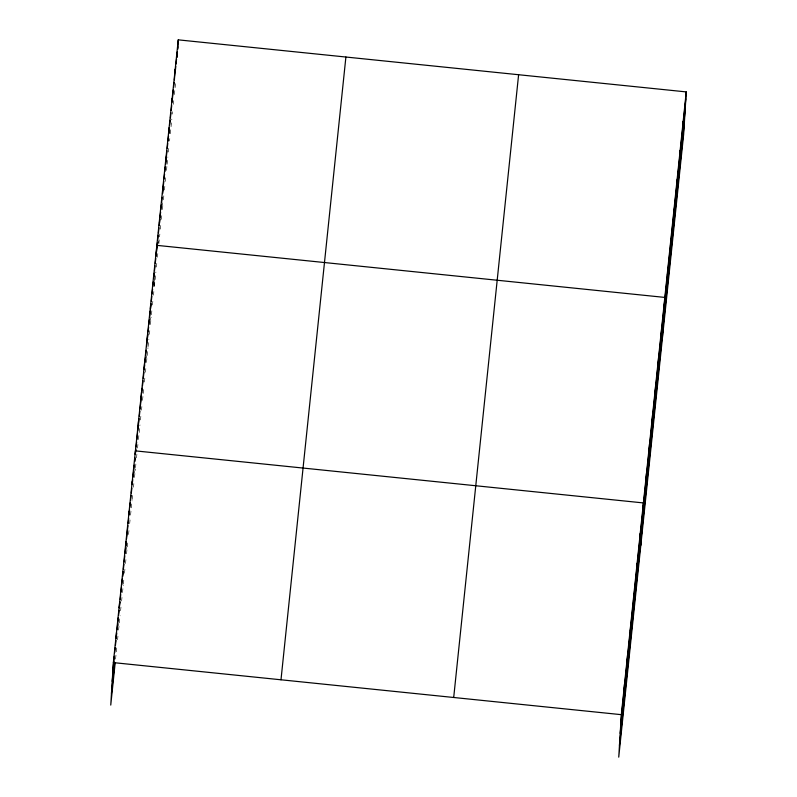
<?xml version="1.0" encoding="UTF-8"?>
<svg xmlns="http://www.w3.org/2000/svg" width="797" height="797" viewBox="0 0 797 797"><rect width="100%" height="100%" fill="white"/><g stroke="black" fill="none" stroke-linecap="round" stroke-linejoin="round"><path stroke-width="0.6" stroke-dasharray="3.98 2.99" d="M154.389 285.505L154.817 278.482M118.534 625.625L118.793 623.214M126.484 549.402L126.733 546.981M134.434 473.089L134.693 470.638M146.419 358.092L146.678 355.651M150.374 320.175L150.623 317.724M154.449 281.032L154.708 278.581M158.404 243.105L158.663 240.664M162.359 205.188L162.608 202.737M115.545 659.119L116.183 653.072M116.302 651.856L116.94 645.809M117.567 639.762L117.946 636.126M118.574 630.078L119.211 624.031M119.331 622.816L120.088 615.563M120.596 610.721L120.975 607.085M121.602 601.038L121.981 597.411M122.489 592.569L123.246 585.307M123.366 584.101L124.003 578.054M124.501 573.212L125.009 568.371M125.508 563.529L126.016 558.697M126.524 553.855L127.909 540.545M128.536 534.498L129.044 529.656M129.672 523.599L130.05 519.973M130.559 515.131L131.186 509.084M131.316 507.878L132.073 500.616M132.192 499.41L132.83 493.353M133.468 487.236L133.846 483.57M134.484 477.453L135.38 468.885M135.5 467.67L135.888 463.993M136.526 457.877L136.905 454.21M137.542 448.093L137.921 444.427M138.439 439.536L139.963 424.851M140.471 419.959L140.86 416.293M141.497 410.176L141.876 406.5M142.514 400.383L143.918 386.934M144.426 382.042L144.934 377.14M145.443 372.249L145.831 368.583M146.469 362.466L147.993 347.781M148.122 346.565L148.89 339.223M149.398 334.332L149.786 330.655M150.424 324.538L151.181 317.206M151.44 314.755L151.948 309.864M152.456 304.972L152.845 301.296M153.482 295.189L153.861 291.513M154.369 286.621L155.903 271.946M156.411 267.045L156.79 263.379M157.427 257.262L157.816 253.595M158.832 243.802L159.858 234.019M160.366 229.128L160.745 225.461M161.383 219.344L161.771 215.668M162.409 209.551L163.046 203.434M163.425 199.768L163.933 194.876M164.441 189.985L164.83 186.309M165.338 181.417L165.716 177.751M166.483 170.409L166.991 165.517M167.121 164.292L167.888 156.949M168.396 152.058L168.775 148.391M169.542 141.049L169.801 138.608M170.309 133.707L171.843 119.032M172.351 114.14L172.6 111.69M173.367 104.357L173.746 100.681M174.384 94.564L175.659 82.33"/><path stroke-width="1.2" d="M686.247 91.904L621.341 714.67L618.741 757.15L683.647 134.394L686.247 91.904L178.259 39.85L113.353 662.606L110.753 705.096L115.176 662.745M116.153 638.198L116.511 632.36M119.66 602.114L119.301 607.952L119.988 601.855M122.529 576.54L122.818 571.867M125.677 546.284L125.966 541.621M128.905 514.872L129.124 511.365M132.053 484.626L132.272 481.119M134.783 461.393L134.992 457.877L134.613 461.503M135.211 454.37L135.42 450.873L643.408 502.927L640.808 545.407M138.06 428.517L138.489 421.513M141.119 399.158L141.547 392.154M144.606 362.794L144.177 369.798L144.685 364.906M147.664 333.435L147.236 340.439L147.873 334.322M150.434 308.748L150.723 304.075M153.572 278.223L153.781 274.716M156.202 255.877L156.84 245.356L664.828 297.42L662.227 339.901M159.47 223.011L159.898 216.007M162.967 186.647L162.538 193.651L163.046 188.759M166.025 157.288L165.597 164.292L166.991 150.832M169.084 127.928L168.725 133.766L169.422 127.59M171.923 102.066L172.142 98.569M175.201 69.209L174.394 79.879M177.193 57.394L177.332 55.053M177.691 49.195L178.259 39.85M624.061 691.427L624.489 684.414M627.209 661.171L627.637 654.168M630.367 630.925L630.796 623.921M633.515 600.679L633.944 593.675M636.673 570.433L637.102 563.429M639.822 540.177L640.25 533.173M646.038 480.571L646.467 473.567M649.097 451.212L649.525 444.208M652.155 421.852L652.584 414.848M655.214 392.503L655.642 385.489M658.272 363.143L658.701 356.129M661.331 333.784L661.759 326.78M667.458 275.065L667.886 268.061M670.516 245.705L670.944 238.701M673.575 216.346L674.003 209.342M676.633 186.986L677.061 179.983M679.692 157.627L680.12 150.623M682.75 128.267L683.178 121.264M112.925 669.619L114.32 656.31M114.698 652.673L115.196 647.831M115.445 645.421L115.954 640.579M116.203 638.158L116.711 633.316M117.089 629.69L117.597 624.848M117.846 622.427L118.354 617.585M118.604 615.164L119.112 610.333M120.237 599.444L120.745 594.602M120.995 592.181L121.503 587.339M121.752 584.918L122.389 578.871M122.638 576.45L123.146 571.608M123.396 569.188L123.904 564.356M124.153 561.935L124.78 555.878M125.029 553.457L125.537 548.625M125.787 546.204L126.295 541.362M126.544 538.941L127.938 525.631M128.187 523.211L128.696 518.369M129.064 514.742L129.572 509.901M129.821 507.48L130.329 502.648M130.578 500.227L131.087 495.385M131.336 492.964L131.844 488.123M132.222 484.496L132.73 479.655M132.979 477.234L133.478 472.392M133.737 469.981L134.235 465.139M135.38 454.21L135.888 449.309M136.148 446.868L136.656 441.976M136.905 439.526L137.542 433.409M137.801 430.968L138.309 426.076M138.568 423.625L139.076 418.734M139.326 416.283L139.844 411.391M140.093 408.941L141.497 395.491M141.756 393.041L142.264 388.149M142.514 385.708L143.032 380.807M143.281 378.366L143.918 372.249M144.944 362.466L145.452 357.564M145.702 355.123L146.22 350.232M146.598 346.556L147.106 341.664M148.132 331.881L148.64 326.989M148.89 324.538L149.398 319.647M149.657 317.196L150.294 311.079M150.553 308.638L151.061 303.747M151.31 301.296L151.828 296.404M152.078 293.954L152.586 289.062M152.845 286.621L153.353 281.72M153.741 278.053L154.249 273.162M154.498 270.711L155.016 265.819M155.266 263.379L155.774 258.487M156.033 256.036L157.437 242.577M157.686 240.136L158.195 235.245M158.454 232.794L158.962 227.902M159.221 225.451L159.858 219.334M160.107 216.894L160.625 212.002M160.874 209.551L161.383 204.66M161.642 202.209L162.15 197.317M163.295 186.309L163.813 181.417M164.062 178.966L164.571 174.075M164.83 171.634L165.338 166.732M167.25 148.391L167.759 143.49M168.018 141.049L168.526 136.157M169.671 125.149L170.179 120.247M170.438 117.807L170.947 112.915M171.206 110.464L171.714 105.573M172.092 101.906L173.367 89.672M173.626 87.222L174.135 82.33M175.161 72.547L175.788 66.43M176.047 63.979L176.555 59.088M176.814 56.637L177.323 51.745M177.582 49.304L177.831 46.854M112.208 681.325L114.23 661.968M111.47 693.39L114.629 663.134M280.992 679.791L345.898 57.025M453.702 697.485L518.608 74.729M620.913 721.674L685.818 98.908M620.196 733.379L685.101 110.624M619.458 745.444L684.364 122.678M113.353 662.606L621.341 714.67"/></g></svg>
